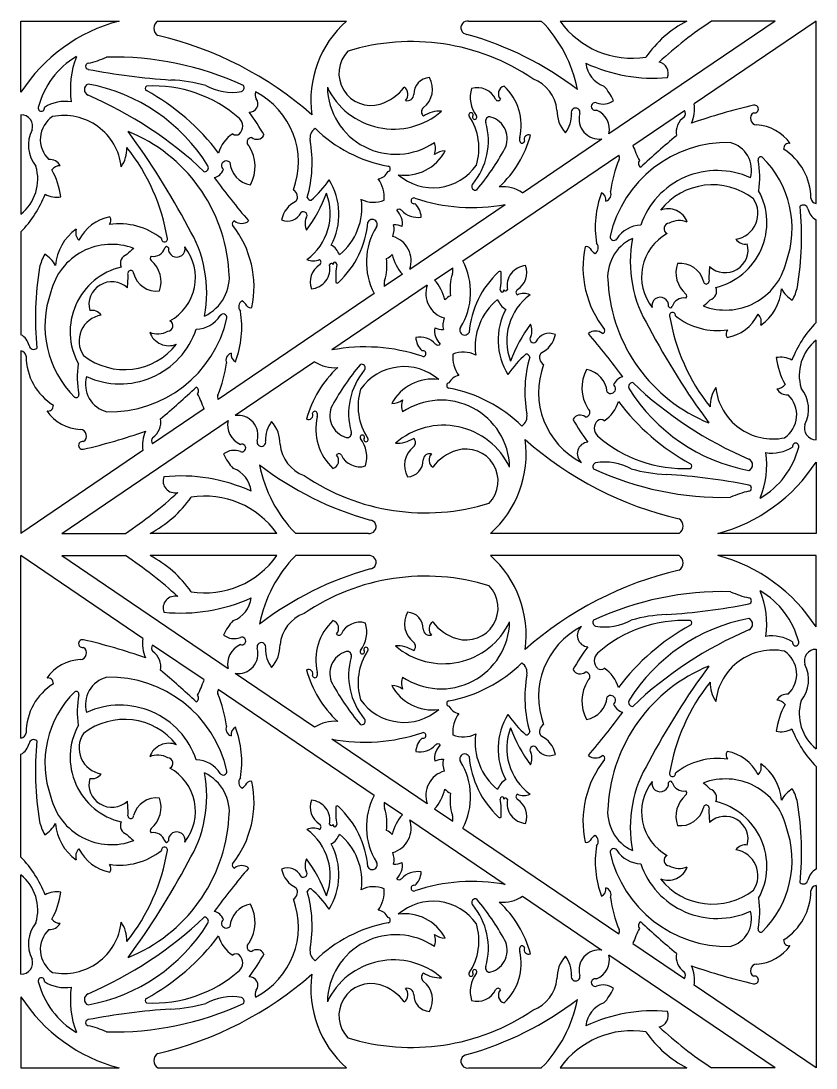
# Model space of a CAD drawing. Header units: millimetres. Extents: x 35 to 760, y 35 to 506.
# Drawn here: x 35 to 392.5, y 35 to 505.9 of the extents above; entities that cross this region are included whole.
import ezdxf

# ---------------------------------------------------------------- set-up
doc = ezdxf.new("R2010")
doc.units = ezdxf.units.MM
doc.layers.get('0').update_dxf_attribs({"linetype": 'CONTINUOUS'})

msp = doc.modelspace()

# ---------------------------------------------------------------- linework, layer by layer
for p, q in [((35, 473.84), (35, 505.91)), ((35, 505.91), (79.14, 505.91)), ((96.55, 505.91), (181.41, 505.9)), ((236.3, 505.9), (268.98, 505.9)), ((277.43, 505.9), (334.38, 505.9)), ((374.16, 505.9), (299.39, 455.1)), ((392.5, 505.9), (337.7, 468.67)), ((374.16, 505.9), (345.53, 505.9)), ((392.5, 423.84), (392.5, 505.9)), ((35, 463.75), (35, 419.03)), ((310.17, 449.96), (333.28, 465.66)), ((260.53, 428.69), (296.16, 452.9)), ((233.65, 397.97), (303.78, 445.62)), ((209.82, 394.24), (252.75, 423.41)), ((392.5, 370.3), (392.5, 416.52)), ((35, 411.05), (35, 364.83)), ((206.57, 392.03), (198.32, 386.43)), ((220.93, 389.32), (229.18, 394.93)), ((217.68, 387.11), (174.75, 357.94)), ((193.85, 383.39), (123.72, 335.73)), ((392.5, 317.6), (392.5, 362.33)), ((35, 357.51), (35, 275.45)), ((166.97, 352.66), (131.34, 328.45)), ((117.33, 331.4), (94.22, 315.69)), ((53.34, 275.45), (128.11, 326.26)), ((89.8, 312.69), (35, 275.45)), ((392.5, 307.51), (392.5, 275.45)), ((53.34, 275.45), (81.97, 275.45)), ((150.07, 275.45), (93.12, 275.45)), ((191.2, 275.45), (158.52, 275.45)), ((330.95, 275.45), (246.09, 275.45)), ((392.5, 275.45), (348.36, 275.45)), ((89.8, 228.22), (35, 265.45)), ((35, 183.39), (35, 265.45)), ((53.34, 265.45), (128.11, 214.65)), ((53.34, 265.45), (81.97, 265.45)), ((150.07, 265.46), (93.12, 265.46)), ((191.2, 265.46), (158.52, 265.46)), ((330.95, 265.46), (246.09, 265.46)), ((392.5, 265.46), (348.36, 265.46)), ((392.5, 233.39), (392.5, 265.46)), ((117.33, 209.51), (94.22, 225.22)), ((392.5, 223.31), (392.5, 178.58)), ((166.97, 188.25), (131.34, 212.46)), ((193.85, 157.52), (123.72, 205.17)), ((217.68, 153.8), (174.75, 182.96)), ((35, 129.86), (35, 176.08)), ((392.5, 170.61), (392.5, 124.38)), ((206.57, 148.88), (198.32, 154.48)), ((220.93, 151.58), (229.18, 145.98)), ((209.82, 146.67), (252.75, 117.5)), ((233.65, 142.94), (303.78, 95.29)), ((35, 77.16), (35, 121.88)), ((392.5, 117.07), (392.5, 35.01)), ((260.53, 112.21), (296.16, 88)), ((310.17, 90.95), (333.28, 75.25)), ((374.16, 35.01), (299.39, 85.81)), ((392.5, 35.01), (337.7, 72.24)), ((35, 67.07), (35, 35)), ((35, 35), (79.14, 35)), ((96.55, 35), (181.41, 35)), ((236.3, 35), (268.98, 35)), ((277.43, 35), (334.38, 35.01)), ((374.16, 35.01), (345.53, 35.01))]:
    msp.add_line(p, q)
for centre, radius, start, end in [((98.35, 433.04), 75.35, 104.772, 147.2212), ((98.72, 502.64), 3.92, 123.5977, 236.4023), ((213.11, 470.12), 47.8, 131.534, 187.6867), ((235.84, 502.91), 3.02, 81.2664, 262.9575), ((226.38, 463.82), 59.88, 10.8315, 44.6535), ((309.72, 528.66), 39.51, 215.166, 279.1491), ((358.63, 459.96), 51.94, 117.8242, 145.1408), ((453.45, 343.57), 194.93, 123.6154, 132.4223), ((60.76, 344.92), 158.54, 48.5374, 76.9537), ((196.01, 358.72), 146.6, 52.5281, 74.3856), ((210.65, 399.5), 97.16, 55.8473, 107.1799), ((78.48, 458.11), 36.79, 120.299, 165.9086), ((97.38, 475.38), 40.16, 158.8519, 188.3142), ((192.4, 482.38), 14.42, 136.399, 286.7194), ((65.48, 485.54), 1.4, 102.6965, 257.3035), ((55.63, 529.28), 43.44, 282.6965, 294.1406), ((76.83, 351.12), 138.57, 65.1659, 91.421), ((319.65, 553.38), 73.19, 245.2298, 274.773), ((301.19, 488.24), 12.28, 186.1333, 250.5003), ((320.84, 482.33), 5.25, 338.8979, 77.7494), ((121.61, 775.75), 297, 259.0446, 266.2868), ((218.98, 473.15), 7.3, 92.0964, 182.0912), ((209.49, 475.27), 10.57, 308.0458, 29.3133), ((66.25, 475.05), 2.73, 113.2785, 246.7215), ((50.51, 398.16), 80.74, 31.9107, 79.5364), ((91.98, 475.62), 1.17, 118.6033, 241.3967), ((94.51, 418.4), 58.33, 48.4484, 93.0335), ((99.8, 412.45), 66.97, 74.1122, 87.789), ((130.12, 498.83), 25.01, 241.3737, 279.1894), ((133.45, 475.87), 1.86, 290.7218, 32.3753), ((202.55, 490.24), 32.96, 205.3656, 310.8791), ((203.57, 476.78), 30.81, 181.2158, 304.1641), ((190.49, 488.74), 21.07, 286.7194, 323.2132), ((205.09, 472.92), 3.93, 315.7601, 54.6386), ((240.16, 466.76), 9.18, 25.5792, 106.0062), ((253.29, 473.18), 3.64, 106.99, 222.4719), ((235.56, 458.95), 24.33, 346.9245, 46.7487), ((259.23, 464.13), 16.86, 5.8993, 69.2908), ((278.6, 459.65), 25.13, 24.7973, 42.6334), ((-5.38, 308.54), 178.53, 46.528, 66.7215), ((43.48, 386.44), 100.34, 36.7947, 61.4614), ((143.5, 472.87), 3.28, 159.6792, 215.5244), ((124.27, 442.41), 35.49, 339.3598, 62.9285), ((208.74, 473.01), 2.94, 253.3982, 357.6253), ((251.02, 471.52), 13.99, 163.1032, 216.6469), ((44.17, 466.72), 1.41, 165.9086, 14.0914), ((54.96, 452.07), 17.71, 81.2933, 122.1352), ((137.7, 468.73), 3.85, 268.2852, 35.5244), ((217.49, 465.05), 2.4, 128.0458, 231.9542), ((249.52, 471.24), 1.2, 205.5792, 334.4208), ((284.38, 464.79), 1.97, 344.0361, 195.9639), ((293.19, 467.48), 1.75, 68.131, 291.869), ((296.69, 476.2), 7.65, 248.131, 308.1139), ((321.12, 466.52), 16.72, 336.7441, 7.3846), ((425.81, 205.39), 269.75, 103.1584, 109.3392), ((364.78, 466.31), 1.78, 257.7889, 102.2111), ((35.02, 458.51), 5.24, 342.2641, 90.1866), ((56.18, 452.59), 12.47, 124.2462, 226.1051), ((54.33, 437.49), 25.93, 6.3216, 101.5106), ((130.17, 458.63), 4.57, 311.5516, 48.4484), ((77.49, 418.61), 75.84, 28.2679, 37.5926), ((223.31, 452.07), 13.28, 86.4993, 123.3363), ((237.36, 463.7), 0.972, 326.4989, 213.5011), ((214.61, 448.64), 26.31, 343.1659, 33.5011), ((238.98, 462.63), 0.972, 146.4989, 33.5011), ((245.79, 460.93), 1.88, 73.4567, 201.9414), ((243.42, 452.95), 10.2, 332.6529, 73.4567), ((290.92, 465.54), 14.92, 178.7409, 221.7443), ((268.91, 463.75), 13.59, 323.1752, 2.0856), ((294.93, 461.81), 8.99, 164.3104, 277.834), ((289.96, 457.05), 9.63, 348.2831, 66.188), ((337.83, 455.88), 8.24, 123.9651, 190.7649), ((331.37, 464.22), 2.4, 320.8802, 37.0214), ((365.89, 462.1), 2.88, 120.9181, 268.3445), ((53.11, 450.05), 14.79, 152.3765, 219.5656), ((170.51, 453.15), 5.56, 126.2227, 190.1367), ((211.95, 503.6), 64.13, 225.7757, 259.3202), ((214.98, 451.97), 30.21, 319.9619, 15.8584), ((364.37, 438.79), 20.48, 36.0792, 85.9975), ((55.88, 388.74), 72.79, 3.709, 68.0068), ((-185.93, 257.41), 334.56, 27.7553, 36.4607), ((138.65, 442.3), 15.41, 123.1366, 164.0424), ((131.71, 456.88), 2.24, 228.4484, 311.5516), ((138.78, 451.41), 2.11, 89.3841, 235.5333), ((141.11, 456.34), 3.65, 230.684, 330.2794), ((109.28, 442.21), 56.64, 343.9863, 10.1367), ((216.77, 467.32), 49.05, 312.7536, 344.8793), ((262.74, 452.63), 3.58, 166.9245, 193.0755), ((263.3, 452.63), 2.06, 66.7929, 203.1523), ((553.03, 185.39), 349.56, 129.7014, 133.2134), ((67.77, 448.7), 14.9, 325.9024, 0.9602), ((13.16, 393.64), 88.84, 9.3238, 38.5119), ((123.06, 440.42), 17.22, 331.5258, 32.4738), ((207.52, 457.09), 20.59, 262.0114, 332.2435), ((214.67, 448.58), 6.77, 336.4796, 23.5204), ((226.28, 437.77), 9.75, 93.1748, 123.6622), ((145.36, 507.95), 122.62, 320.5483, 330.8715), ((260.33, 452.08), 1.11, 193.0755, 346.9245), ((352.62, 397.2), 54.03, 88.6372, 167.2423), ((356.98, 465.9), 49.45, 198.8093, 207.4476), ((350.76, 438.9), 12.71, 344.0256, 75.6823), ((380.39, 448.42), 2.49, 77.4729, 182.9578), ((364.07, 426.19), 26.08, 0.0324, 57.9551), ((47.86, 438.12), 5.5, 29.3717, 93.4432), ((127.34, 440.81), 2.16, 45.6797, 231.8942), ((364.72, 419.68), 65.36, 158.453, 171.5564), ((301.88, 444.5), 2.21, 338.453, 30.4085), ((314.54, 441.86), 1.91, 139.1004, 243.3388), ((367.74, 443.56), 1.29, 62.913, 190.7859), ((326.93, 435.78), 40.25, 351.1576, 10.7859), ((336.49, 412.6), 45.22, 340.1901, 45.2424), ((22.24, 434.84), 20.32, 308.9064, 16.5748), ((52.53, 436.39), 4.42, 88.4876, 144.6085), ((17.3, 421.91), 35.93, 7.9189, 28.3138), ((117.52, 439.89), 1.79, 267.5288, 31.9107), ((120.71, 440.92), 5.59, 282.7339, 341.1861), ((140.3, 443.53), 11.51, 185.8227, 259.46), ((194.5, 441.04), 6.26, 280.9271, 332.7601), ((199.85, 439.38), 1.22, 280.4427, 79.5573), ((220.27, 454.78), 23.88, 229.1893, 324.8304), ((347.99, 402.4), 36.25, 65.5743, 161.3127), ((397.09, 637.64), 341.44, 216.3083, 220.4799), ((131.86, 463.07), 50.59, 311.6406, 325.5481), ((148.71, 419.04), 29.26, 331.6323, 31.7906), ((183.95, 426.52), 14.42, 355.0345, 35.5035), ((155.82, 426.81), 3.51, 325.479, 61.5373), ((239.29, 431.44), 1.61, 137.0552, 298.3864), ((251.59, 415.17), 16.21, 56.5562, 95.4227), ((338.99, 412.98), 45.76, 159.9396, 188.8262), ((294.24, 425.28), 3.83, 353.0682, 62.4941), ((296.9, 428.03), 3.41, 289.5108, 21.56), ((346.02, 402.33), 29.89, 52.0657, 141.8606), ((340.48, 415.21), 29.9, 283.3492, 28.7511), ((-2.61, 447.19), 52.16, 316.139, 338.4403), ((50.9, 436.53), 9.86, 239.5213, 281.5678), ((163.84, 414.12), 11.88, 115.6104, 168.3933), ((116.71, 447.63), 58.81, 322.52, 340.9997), ((148.57, 419.24), 25.48, 306.1019, 21.2584), ((165.46, 427.07), 1.81, 195.8662, 270.4465), ((161.07, 421.94), 27.22, 308.9295, 7.9512), ((193.65, 436.76), 12.41, 243.038, 292.0934), ((211.69, 425.03), 1.29, 70.4754, 289.5246), ((237.84, 502.2), 80.19, 251.2942, 280.7179), ((354.58, 419.39), 11.78, 279.3027, 33.5616), ((392.96, 426.65), 2.85, 189.122, 260.7006), ((154.95, 422.5), 6.59, 245.4194, 335.3646), ((162.01, 418.49), 1.65, 314.958, 130.1175), ((205.01, 419.83), 1.38, 42.8102, 137.1898), ((197.96, 414.7), 8.56, 351.7287, 45.1741), ((213.32, 427.52), 9.93, 222.8102, 279.5738), ((206, 417.24), 8.98, 3.0656, 47.0101), ((326, 412.32), 9.16, 19.9038, 112.4073), ((249.83, 408.79), 136.19, 350.5147, 5.8056), ((386.77, 421.08), 2.07, 8.9734, 134.1823), ((396.41, 423.31), 7.83, 194.1292, 240.0681), ((78.34, 398.78), 19.31, 99.9863, 153.7127), ((72.55, 416.21), 2.91, 319.2876, 33.0786), ((79.41, 384.6), 30.07, 51.188, 98.8998), ((131.21, 414.71), 1.27, 95.603, 206.2413), ((134.23, 419.94), 5.06, 231.5533, 308.4467), ((170.49, 414.85), 7.72, 161.3315, 202.9148), ((148.58, 419.29), 42.59, 313.3155, 354.8878), ((192.97, 414.45), 2.23, 327.8743, 152.0361), ((326.55, 412.54), 2.44, 91.965, 245.3987), ((331.02, 406.68), 9.47, 67.7542, 118.7819), ((72.02, 394.46), 21.52, 124.4077, 176.0658), ((64.35, 410.7), 4.73, 161.3776, 225.4266), ((62.44, 383.64), 56.11, 349.2942, 31.7995), ((95.18, 386.35), 44.61, 347.9221, 38.5484), ((220.03, 397.46), 29.72, 147.8743, 208.2545), ((193.68, 412.31), 9.11, 338.723, 12.4712), ((202.28, 403.3), 10.97, 67.7724, 88.4723), ((313.87, 401.12), 12.9, 91.0055, 147.9098), ((336.39, 390.81), 22.33, 119.0937, 217.9618), ((75.7, 377.42), 28.04, 69.1117, 166.2522), ((99.54, 407.82), 1.3, 170.6762, 9.3238), ((170.47, 397.98), 8.19, 19.872, 60.9111), ((199.01, 398), 11.44, 340.8308, 73.991), ((291.6, 403.87), 3.02, 301.3036, 43.8195), ((318.18, 390.6), 19.38, 115.2171, 187.9888), ((301.55, 408.86), 1.65, 170.4592, 327.4943), ((365.06, 397.71), 56.11, 169.2942, 211.7995), ((351.61, 403.04), 10.33, 227.3335, 14.7869), ((360.6, 410.53), 4.96, 213.887, 281.6448), ((66.93, 389.4), 24.25, 151.2716, 166.6249), ((37.16, 388.03), 15.56, 30.5467, 56.8314), ((83.6, 397.02), 3.91, 103.7013, 207.0193), ((99.53, 385.58), 22.73, 127.4941, 137.8822), ((94.54, 405.34), 5.33, 259.7896, 343.3874), ((100.46, 403.57), 0.85, 16.6126, 163.3874), ((105.03, 403.48), 3.77, 174.9233, 12.2241), ((91.11, 390.54), 22.33, 299.0937, 37.9618), ((195.5, 407.41), 9.19, 294.6122, 314.7269), ((219.49, 404.37), 17.87, 191.2457, 223.6747), ((332.32, 395), 44.61, 167.9221, 218.5484), ((289.31, 402.53), 1.9, 31.4014, 108.6675), ((296.65, 407.01), 6.7, 211.4014, 238.6533), ((94.4, 399.16), 1.23, 131.1066, 228.8934), ((85.17, 388.58), 12.81, 341.4739, 48.8934), ((166.42, 404.68), 6.67, 244.7602, 295.2398), ((174.16, 388.55), 9.09, 122.5704, 199.8789), ((164.91, 394.44), 9.01, 274.4835, 11.3789), ((168.49, 397.43), 1.44, 302.5704, 57.4296), ((174.59, 395.97), 0.891, 30.3631, 163.8734), ((176.17, 396.55), 0.822, 351.1202, 188.8798), ((215.3, 390.43), 38.78, 171.1202, 183.1496), ((178.54, 395.75), 21.05, 341.62, 9.0374), ((207.47, 383.9), 29.72, 327.8743, 28.2545), ((262.59, 386.91), 9.01, 94.4835, 191.3789), ((253.34, 392.8), 9.09, 302.5704, 19.8789), ((342.33, 392.77), 12.81, 161.4739, 228.8934), ((331.5, 386.25), 10.67, 14.5454, 97.0628), ((351.8, 403.94), 28.04, 249.1117, 346.2522), ((177.67, 372.56), 136.19, 170.5147, 185.8056), ((87.02, 366.14), 29.9, 103.3492, 208.7511), ((37.46, 390.79), 45.69, 353.8645, 2.0417), ((84.4, 392.47), 1.28, 357.9583, 182.0417), ((96, 395.1), 10.67, 194.5454, 277.0628), ((109.32, 390.75), 19.38, 295.2171, 7.9888), ((248.96, 385.6), 21.05, 161.62, 189.0374), ((223.79, 393.96), 5.47, 341.62, 10.1426), ((278.92, 362.07), 42.59, 133.3155, 174.8878), ((250.31, 392.4), 0.888, 46.6845, 133.3155), ((212.2, 390.92), 38.78, 351.1202, 3.1496), ((390.04, 390.56), 45.69, 173.8645, 182.0417), ((75.89, 378.31), 10.33, 47.3335, 194.7869), ((177.19, 388.95), 0.888, 226.6845, 313.3155), ((203.71, 387.39), 5.47, 161.62, 190.1426), ((228.49, 383.35), 11.44, 160.8308, 253.991), ((208.01, 376.99), 17.87, 11.2457, 43.6747), ((371.62, 392.61), 72.79, 183.709, 248.0068), ((343.1, 388.89), 1.28, 177.9583, 2.0417), ((360.57, 391.95), 24.25, 331.2716, 346.6249), ((91.01, 368.75), 45.22, 160.1901, 225.2424), ((232, 373.94), 9.19, 114.6122, 134.7269), ((251.33, 384.81), 0.822, 171.1202, 8.8798), ((252.91, 385.38), 0.891, 210.3631, 343.8734), ((278.93, 362.11), 25.48, 126.1019, 201.2584), ((259.01, 383.92), 1.44, 122.5704, 237.4296), ((261.08, 376.67), 6.67, 64.7602, 115.2398), ((322.47, 377.87), 3.77, 354.9233, 192.2241), ((333.1, 382.19), 1.23, 311.1066, 48.8934), ((343.9, 384.34), 3.91, 283.7013, 27.0193), ((355.48, 386.89), 21.52, 304.4077, 356.0658), ((390.34, 393.32), 15.56, 210.5467, 236.8314), ((135.9, 377.49), 3.02, 121.3036, 223.8195), ((130.85, 374.34), 6.7, 31.4014, 58.6533), ((138.19, 378.82), 1.9, 211.4014, 288.6675), ((266.43, 359.41), 27.22, 128.9295, 187.9512), ((257.03, 383.37), 8.19, 199.872, 240.9111), ((327.04, 377.78), 0.85, 196.6126, 343.3874), ((332.96, 376.02), 5.33, 79.7896, 163.3874), ((327.97, 395.78), 22.73, 307.4941, 317.8822), ((72.92, 361.96), 11.78, 99.3027, 213.5616), ((66.9, 370.82), 4.96, 33.887, 101.6448), ((74.88, 384.15), 54.03, 268.6372, 347.2423), ((113.63, 380.24), 12.9, 271.0055, 327.9098), ((125.95, 372.49), 1.65, 350.4592, 147.4943), ((88.51, 368.38), 45.76, 339.9396, 8.8262), ((233.82, 369.05), 9.11, 158.723, 192.4712), ((278.79, 362.31), 29.26, 151.6323, 211.7906), ((327.96, 373.53), 1.3, 350.6762, 189.3238), ((414.34, 387.72), 88.84, 189.3238, 218.5119), ((348.09, 396.76), 30.07, 231.188, 278.8998), ((349.16, 382.57), 19.31, 279.9863, 333.7127), ((363.15, 370.65), 4.73, 341.3776, 45.4266), ((100.95, 368.81), 2.44, 271.965, 65.3987), ((229.54, 366.66), 8.56, 171.7287, 225.1741), ((225.22, 378.05), 10.97, 247.7724, 268.4723), ((234.53, 366.91), 2.23, 147.8743, 332.0361), ((310.79, 333.73), 58.81, 142.52, 160.9997), ((257.01, 366.51), 7.72, 341.3315, 22.9148), ((613.43, 523.94), 334.56, 207.7553, 216.4607), ((430.11, 334.16), 52.16, 136.139, 158.4403), ((31.09, 358.04), 7.83, 14.1292, 60.0681), ((79.51, 378.95), 36.25, 245.5743, 341.3127), ((96.48, 374.68), 9.47, 247.7542, 298.7819), ((101.5, 369.03), 9.16, 199.9038, 292.4073), ((214.18, 353.84), 9.93, 42.8102, 99.5738), ((221.5, 364.11), 8.98, 183.0656, 227.0101), ((265.49, 362.86), 1.65, 134.958, 310.1175), ((272.55, 358.85), 6.59, 65.4194, 155.3646), ((263.66, 367.24), 11.88, 295.6104, 348.3933), ((293.27, 361.41), 5.06, 51.5533, 128.4467), ((30.41, 143.72), 341.44, 36.3083, 40.4799), ((296.29, 366.64), 1.27, 275.603, 26.2413), ((354.95, 365.15), 2.91, 139.2876, 213.0786), ((40.73, 360.27), 2.07, 188.9734, 314.1823), ((81.48, 379.02), 29.89, 232.0657, 321.8606), ((189.66, 279.15), 80.19, 71.2942, 100.7179), ((222.49, 361.53), 1.38, 222.8102, 317.1898), ((405.26, 346.51), 20.32, 128.9064, 196.5748), ((34.54, 354.7), 2.85, 9.122, 80.7006), ((63.43, 355.17), 26.08, 180.0324, 237.9551), ((130.6, 353.32), 3.41, 109.5108, 201.56), ((133.26, 356.07), 3.83, 173.0682, 242.4941), ((215.81, 356.32), 1.29, 250.4754, 109.5246), ((243.55, 354.84), 14.42, 175.0345, 215.5035), ((233.85, 344.59), 12.41, 63.038, 112.0934), ((295.64, 318.28), 50.59, 131.6406, 145.5481), ((318.22, 339.15), 56.64, 163.9863, 190.1367), ((262.04, 354.28), 1.81, 15.8662, 90.4465), ((271.68, 354.54), 3.51, 145.479, 241.5373), ((376.6, 344.83), 9.86, 59.5213, 101.5678), ((410.2, 359.44), 35.93, 187.9189, 208.3138), ((100.57, 345.57), 40.25, 171.1576, 190.7859), ((62.78, 361.67), 65.36, 338.453, 351.5564), ((210.73, 314.03), 49.05, 132.7536, 164.8793), ((175.91, 366.19), 16.21, 236.5562, 275.4227), ((282.14, 273.4), 122.62, 140.5483, 150.8715), ((212.52, 329.38), 30.21, 139.9619, 195.8584), ((188.21, 349.91), 1.61, 317.0552, 118.3864), ((207.23, 326.57), 23.88, 49.1893, 144.8304), ((303.23, 338.94), 35.49, 159.3598, 242.9285), ((304.44, 340.93), 17.22, 151.5258, 212.4738), ((287.2, 337.83), 11.51, 5.8227, 79.46), ((76.74, 342.45), 12.71, 164.0256, 255.6823), ((219.98, 324.26), 20.59, 82.0114, 152.2435), ((233, 340.31), 6.26, 100.9271, 152.7601), ((306.79, 340.44), 5.59, 102.7339, 161.1861), ((-125.53, 595.96), 349.56, 309.7014, 313.2134), ((112.96, 339.49), 1.91, 319.1004, 63.3388), ((212.89, 332.71), 26.31, 163.1659, 213.5011), ((227.65, 341.98), 1.22, 100.4427, 259.5573), ((215.55, 277.75), 64.13, 45.7757, 79.3202), ((300.16, 340.54), 2.16, 225.6797, 51.8942), ((309.98, 341.46), 1.79, 87.5288, 211.9107), ((376.99, 383.19), 80.74, 211.9107, 259.5364), ((432.88, 472.81), 178.53, 226.528, 246.7215), ((359.73, 332.65), 14.9, 145.9024, 180.9602), ((373.17, 343.86), 25.93, 186.3216, 281.5106), ((374.97, 344.96), 4.42, 268.4876, 324.6085), ((379.64, 343.23), 5.5, 209.3717, 273.4432), ((374.39, 331.3), 14.79, 332.3765, 39.5656), ((59.76, 337.8), 1.29, 242.913, 10.7859), ((70.52, 315.45), 49.45, 18.8093, 27.4476), ((125.62, 336.85), 2.21, 158.453, 210.4085), ((201.22, 343.58), 9.75, 273.1748, 303.6622), ((212.83, 332.77), 6.77, 156.4796, 203.5204), ((223.93, 304.57), 30.81, 1.2158, 124.1641), ((288.85, 339.05), 15.41, 303.1366, 344.0424), ((384.02, 394.91), 100.34, 216.7947, 241.4614), ((371.32, 328.76), 12.47, 304.2462, 46.1051), ((47.11, 332.93), 2.49, 257.4729, 2.9578), ((63.13, 342.57), 20.48, 216.0792, 265.9975), ((167.17, 329.28), 1.11, 13.0755, 166.9245), ((184.08, 328.41), 10.2, 152.6529, 253.4567), ((288.72, 329.95), 2.11, 269.3841, 55.5333), ((89.67, 325.48), 8.24, 303.9651, 10.7649), ((137.54, 324.3), 9.63, 168.2831, 246.188), ((132.57, 319.54), 8.99, 344.3104, 97.834), ((158.59, 317.6), 13.59, 143.1752, 182.0856), ((136.58, 315.82), 14.92, 358.7409, 41.7443), ((164.2, 328.72), 2.06, 246.7929, 23.1523), ((191.94, 322.41), 24.33, 166.9245, 226.7487), ((164.76, 328.72), 3.58, 346.9245, 13.0755), ((256.99, 328.2), 5.56, 306.2227, 10.1367), ((286.39, 325.01), 3.65, 50.684, 150.2794), ((350.01, 362.74), 75.84, 208.2679, 217.5926), ((297.33, 322.73), 4.57, 131.5516, 228.4484), ((295.79, 324.47), 2.24, 48.4484, 131.5516), ((61.61, 319.26), 2.88, 300.9181, 88.3445), ((1.69, 575.96), 269.75, 283.1584, 289.3392), ((106.38, 314.83), 16.72, 156.7441, 187.3846), ((181.71, 320.43), 1.88, 253.4567, 21.9414), ((224.95, 291.11), 32.96, 25.3656, 130.8791), ((392.48, 322.84), 5.24, 162.2641, 270.1866), ((62.72, 315.04), 1.78, 77.7889, 282.2111), ((96.13, 317.13), 2.4, 140.8802, 217.0214), ((134.31, 313.87), 1.75, 248.131, 111.869), ((143.12, 316.57), 1.97, 164.0361, 15.9639), ((188.52, 318.73), 0.972, 326.4989, 213.5011), ((176.48, 309.84), 13.99, 343.1032, 36.6469), ((190.14, 317.65), 0.972, 146.4989, 33.5011), ((204.19, 329.28), 13.28, 266.4993, 303.3363), ((210.01, 316.3), 2.4, 308.0458, 51.9542), ((214.39, 311.23), 47.8, 311.534, 7.6867), ((366.74, 436.43), 158.54, 228.5374, 256.9537), ((290.29, 311.35), 5.14, 94.1486, 231.2574), ((332.99, 362.95), 58.33, 228.4484, 273.0335), ((383.33, 314.63), 1.41, 345.9086, 194.0914), ((130.81, 305.15), 7.65, 68.131, 128.1139), ((148.9, 321.71), 25.13, 204.7973, 222.6334), ((168.27, 317.22), 16.86, 185.8993, 249.2908), ((177.98, 310.11), 1.2, 25.5792, 154.4208), ((218.01, 306.08), 10.57, 128.0458, 209.3133), ((218.76, 308.35), 2.94, 73.3982, 177.6253), ((222.41, 308.43), 3.93, 135.7601, 234.6386), ((237.01, 292.61), 21.07, 106.7194, 143.2132), ((235.1, 298.97), 14.42, 316.399, 106.7194), ((349.02, 323.24), 36.79, 299.8881, 345.9086), ((332.42, 306.01), 37.88, 337.229, 8.7565), ((372.54, 329.28), 17.71, 261.2933, 302.1352), ((201.12, 317.53), 59.88, 190.8315, 224.6535), ((231.49, 422.63), 146.6, 232.5281, 254.3856), ((174.21, 308.17), 3.64, 286.99, 42.4719), ((187.34, 314.59), 9.18, 205.5792, 286.0062), ((208.52, 308.2), 7.3, 272.0964, 2.0912), ((294.05, 305.48), 1.86, 110.7218, 212.3753), ((297.38, 282.53), 25.01, 61.3737, 99.1894), ((335.52, 305.74), 1.17, 298.6033, 61.3967), ((329.15, 348.31), 75.35, 284.772, 327.2212), ((361.25, 306.31), 2.73, 293.2785, 66.7215), ((126.31, 293.12), 12.28, 6.1333, 70.5003), ((216.85, 381.85), 97.16, 235.8473, 287.1799), ((350.67, 430.23), 138.57, 245.1659, 271.421), ((327.7, 368.9), 66.97, 254.1122, 267.789), ((305.89, 5.6), 297, 79.0446, 86.2868), ((104.22, 299.02), 5.3, 159.1615, 284.5016), ((106.87, 224.81), 76.47, 65.5485, 95.7044), ((362.02, 295.82), 1.4, 282.6965, 77.3035), ((-25.95, 437.78), 194.93, 303.6154, 312.4223), ((117.78, 252.7), 39.51, 35.166, 99.1491), ((371.87, 252.07), 43.44, 102.6965, 114.1406), ((68.87, 321.39), 51.94, 297.8242, 325.1408), ((191.66, 278.44), 3.02, 261.2664, 82.9575), ((328.78, 278.71), 3.92, 303.5977, 56.4023), ((-25.95, 103.12), 194.93, 47.5777, 56.3846), ((68.87, 219.52), 51.94, 34.8592, 62.1758), ((117.78, 288.21), 39.51, 260.8509, 324.834), ((201.12, 223.37), 59.88, 135.3465, 169.1685), ((191.66, 262.47), 3.02, 277.0425, 98.7336), ((214.39, 229.68), 47.8, 352.3133, 48.466), ((328.78, 262.19), 3.92, 303.5977, 56.4023), ((329.15, 192.6), 75.35, 32.7788, 75.228), ((231.49, 118.28), 146.6, 105.6144, 127.4719), ((216.85, 159.06), 97.16, 72.8201, 124.1527), ((366.74, 104.47), 158.54, 103.0463, 131.4626), ((235.1, 241.93), 14.42, 253.2806, 43.601), ((104.22, 241.88), 5.3, 75.4984, 200.8385), ((106.87, 316.09), 76.47, 264.2956, 294.4515), ((126.31, 247.79), 12.28, 289.4997, 353.8667), ((350.67, 110.67), 138.57, 88.579, 114.8341), ((371.87, 288.83), 43.44, 245.8594, 257.3035), ((362.02, 245.09), 1.4, 282.6965, 77.3035), ((332.42, 234.89), 37.88, 351.2435, 22.771), ((349.02, 217.66), 36.79, 14.0914, 60.1119), ((305.89, 535.31), 297, 273.7132, 280.9554), ((148.9, 219.2), 25.13, 137.3666, 155.2027), ((168.27, 223.68), 16.86, 110.7092, 174.1007), ((191.94, 218.5), 24.33, 133.2513, 193.0755), ((174.21, 232.74), 3.64, 317.5281, 73.01), ((187.34, 226.32), 9.18, 73.9938, 154.4208), ((224.95, 249.8), 32.96, 229.1209, 334.6344), ((223.93, 236.33), 30.81, 235.8359, 358.7842), ((218.01, 234.82), 10.57, 150.6867, 231.9542), ((208.52, 232.7), 7.3, 357.9088, 87.9036), ((222.41, 232.48), 3.93, 125.3614, 224.2399), ((237.01, 248.29), 21.07, 216.7868, 253.2806), ((294.05, 235.43), 1.86, 147.6247, 249.2782), ((297.38, 258.38), 25.01, 260.8106, 298.6263), ((332.99, 177.95), 58.33, 86.9665, 131.5516), ((376.99, 157.72), 80.74, 100.4636, 148.0893), ((327.7, 172.01), 66.97, 92.211, 105.8878), ((335.52, 235.17), 1.17, 298.6033, 61.3967), ((361.25, 234.6), 2.73, 293.2785, 66.7215), ((176.48, 231.07), 13.99, 323.3531, 16.8968), ((218.76, 232.56), 2.94, 182.3747, 286.6018), ((303.23, 201.96), 35.49, 117.0715, 200.6402), ((290.29, 229.56), 5.14, 128.7426, 265.8514), ((384.02, 145.99), 100.34, 118.5386, 143.2053), ((432.88, 68.09), 178.53, 113.2785, 133.472), ((62.72, 225.87), 1.78, 77.7889, 282.2111), ((1.69, -35.05), 269.75, 70.6608, 76.8416), ((106.38, 226.07), 16.72, 172.6154, 203.2559), ((130.81, 235.75), 7.65, 231.8861, 291.869), ((134.31, 227.04), 1.75, 248.131, 111.869), ((143.12, 224.34), 1.97, 344.0361, 195.9639), ((177.98, 230.8), 1.2, 205.5792, 334.4208), ((210.01, 224.61), 2.4, 308.0458, 51.9542), ((372.54, 211.63), 17.71, 57.8648, 98.7067), ((383.33, 226.27), 1.41, 165.9086, 14.0914), ((61.61, 221.65), 2.88, 271.6555, 59.0819), ((96.13, 223.77), 2.4, 142.9786, 219.1198), ((89.67, 215.43), 8.24, 349.2351, 56.0349), ((137.54, 216.61), 9.63, 113.812, 191.7169), ((132.57, 221.37), 8.99, 262.166, 15.6896), ((158.59, 223.3), 13.59, 177.9144, 216.8248), ((136.58, 225.09), 14.92, 318.2557, 1.2591), ((184.08, 212.5), 10.2, 106.5433, 207.3471), ((181.71, 220.48), 1.88, 338.0586, 106.5433), ((212.89, 208.2), 26.31, 146.4989, 196.8341), ((188.52, 222.18), 0.972, 146.4989, 33.5011), ((190.14, 223.25), 0.972, 326.4989, 213.5011), ((204.19, 211.62), 13.28, 56.6637, 93.5007), ((350.01, 178.17), 75.84, 142.4074, 151.7321), ((297.33, 218.18), 4.57, 131.5516, 228.4484), ((373.17, 197.05), 25.93, 78.4894, 173.6784), ((371.32, 212.15), 12.47, 313.8949, 55.7538), ((392.48, 218.06), 5.24, 89.8134, 197.7359), ((63.13, 198.34), 20.48, 94.0025, 143.9208), ((212.52, 211.52), 30.21, 164.1416, 220.0381), ((215.55, 263.15), 64.13, 280.6798, 314.2243), ((256.99, 212.71), 5.56, 349.8633, 53.7773), ((-125.53, -55.06), 349.56, 46.7866, 50.2986), ((164.2, 212.19), 2.06, 336.8477, 113.2071), ((210.73, 226.87), 49.05, 195.1207, 227.2464), ((164.76, 212.19), 3.58, 346.9245, 13.0755), ((286.39, 215.9), 3.65, 209.7206, 309.316), ((288.72, 210.96), 2.11, 304.4667, 90.6159), ((295.79, 216.43), 2.24, 228.4484, 311.5516), ((288.85, 201.86), 15.41, 15.9576, 56.8634), ((371.62, 148.29), 72.79, 111.9932, 176.291), ((613.43, 16.96), 334.56, 143.5393, 152.2447), ((374.39, 209.61), 14.79, 320.4344, 27.6235), ((63.43, 185.74), 26.08, 122.0449, 179.9676), ((47.11, 207.97), 2.49, 357.0422, 102.5271), ((76.74, 198.46), 12.71, 104.3177, 195.9744), ((74.88, 156.75), 54.03, 12.7577, 91.3628), ((70.52, 225.45), 49.45, 332.5524, 341.1907), ((167.17, 211.63), 1.11, 193.0755, 346.9245), ((282.14, 267.5), 122.62, 209.1285, 219.4517), ((212.83, 208.14), 6.77, 156.4796, 203.5204), ((318.22, 201.76), 56.64, 169.8633, 196.0137), ((304.44, 199.97), 17.22, 147.5262, 208.4742), ((414.34, 153.19), 88.84, 141.4881, 170.6762), ((359.73, 208.26), 14.9, 179.0398, 214.0976), ((91.01, 172.15), 45.22, 134.7576, 199.8099), ((59.76, 203.11), 1.29, 349.2141, 117.087), ((100.57, 195.33), 40.25, 169.2141, 188.8424), ((112.96, 201.41), 1.91, 296.6612, 40.8996), ((125.62, 204.05), 2.21, 149.5915, 201.547), ((62.78, 179.24), 65.36, 8.4436, 21.547), ((219.98, 216.65), 20.59, 207.7565, 277.9886), ((201.22, 197.32), 9.75, 56.3378, 86.8252), ((300.16, 200.37), 2.16, 308.1058, 134.3203), ((379.64, 197.67), 5.5, 86.5568, 150.6283), ((79.51, 161.95), 36.25, 18.6873, 114.4257), ((207.23, 214.34), 23.88, 215.1696, 310.8107), ((227.65, 198.93), 1.22, 100.4427, 259.5573), ((287.2, 203.08), 11.51, 280.54, 354.1773), ((306.79, 200.47), 5.59, 198.8139, 257.2661), ((309.98, 199.45), 1.79, 148.0893, 272.4712), ((410.2, 181.47), 35.93, 151.6862, 172.0811), ((374.97, 195.95), 4.42, 35.3915, 91.5124), ((405.26, 194.39), 20.32, 163.4252, 231.0936), ((233, 200.59), 6.26, 207.2399, 259.0729), ((243.55, 186.07), 14.42, 144.4965, 184.9655), ((278.79, 178.6), 29.26, 148.2094, 208.3677), ((295.64, 222.63), 50.59, 214.4519, 228.3594), ((30.41, 397.19), 341.44, 319.5201, 323.6917), ((87.02, 174.76), 29.9, 151.2489, 256.6508), ((81.48, 161.88), 29.89, 38.1394, 127.9343), ((130.6, 187.58), 3.41, 158.44, 250.4892), ((175.91, 174.72), 16.21, 84.5773, 123.4438), ((188.21, 191), 1.61, 241.6136, 42.9448), ((271.68, 186.37), 3.51, 118.4627, 214.521), ((34.54, 186.21), 2.85, 279.2994, 350.878), ((72.92, 178.95), 11.78, 146.4384, 260.6973), ((133.26, 184.83), 3.83, 117.5059, 186.9318), ((88.51, 172.53), 45.76, 351.1738, 20.0604), ((189.66, 261.75), 80.19, 259.2821, 288.7058), ((215.81, 184.58), 1.29, 250.4754, 109.5246), ((233.85, 196.32), 12.41, 247.9066, 296.962), ((266.43, 181.49), 27.22, 172.0488, 231.0705), ((278.93, 178.79), 25.48, 158.7416, 233.8981), ((310.79, 207.18), 58.81, 199.0003, 217.48), ((262.04, 186.63), 1.81, 269.5535, 344.1338), ((263.66, 173.67), 11.88, 11.6067, 64.3896), ((376.6, 196.08), 9.86, 258.4322, 300.4787), ((430.11, 206.75), 52.16, 201.5597, 223.861), ((31.09, 182.87), 7.83, 299.9319, 345.8708), ((40.73, 180.63), 2.07, 45.8177, 171.0266), ((177.67, 168.34), 136.19, 174.1944, 189.4853), ((101.5, 171.88), 9.16, 67.5927, 160.0962), ((221.5, 176.8), 8.98, 132.9899, 176.9344), ((214.18, 187.07), 9.93, 260.4262, 317.1898), ((229.54, 174.25), 8.56, 134.8259, 188.2713), ((222.49, 179.38), 1.38, 42.8102, 137.1898), ((265.49, 178.04), 1.65, 49.8825, 225.042), ((272.55, 182.06), 6.59, 204.6354, 294.5806), ((96.48, 166.23), 9.47, 61.2181, 112.2458), ((100.95, 172.09), 2.44, 294.6013, 88.035), ((234.53, 174), 2.23, 27.9639, 212.1257), ((278.92, 178.84), 42.59, 185.1122, 226.6845), ((257.01, 174.4), 7.72, 337.0852, 18.6685), ((293.27, 179.5), 5.06, 231.5533, 308.4467), ((296.29, 174.27), 1.27, 333.7587, 84.397), ((354.95, 175.76), 2.91, 146.9214, 220.7124), ((349.16, 158.34), 19.31, 26.2873, 80.0137), ((91.11, 150.37), 22.33, 322.0382, 60.9063), ((113.63, 160.67), 12.9, 32.0902, 88.9945), ((225.22, 162.86), 10.97, 91.5277, 112.2276), ((233.82, 171.86), 9.11, 167.5288, 201.277), ((207.47, 157.01), 29.72, 331.7455, 32.1257), ((332.32, 145.91), 44.61, 141.4516, 192.0779), ((365.06, 143.2), 56.11, 148.2005, 190.7058), ((348.09, 144.15), 30.07, 81.1002, 128.812), ((363.15, 170.26), 4.73, 314.5734, 18.6224), ((355.48, 154.02), 21.52, 3.9342, 55.5923), ((75.89, 162.59), 10.33, 165.2131, 312.6665), ((66.9, 170.09), 4.96, 258.3552, 326.113), ((62.44, 157.26), 56.11, 328.2005, 10.7058), ((109.32, 150.15), 19.38, 352.0112, 64.7829), ((125.95, 168.41), 1.65, 212.5057, 9.5408), ((135.9, 163.42), 3.02, 136.1805, 238.6964), ((228.49, 157.55), 11.44, 106.009, 199.1692), ((327.96, 167.37), 1.3, 170.6762, 9.3238), ((351.8, 136.97), 28.04, 13.7478, 110.8883), ((95.18, 154.55), 44.61, 321.4516, 12.0779), ((130.85, 166.57), 6.7, 301.3467, 328.5986), ((138.19, 162.08), 1.9, 71.3325, 148.5986), ((208.01, 163.92), 17.87, 316.3253, 348.7543), ((232, 166.97), 9.19, 225.2731, 245.3878), ((257.03, 157.54), 8.19, 119.0889, 160.128), ((336.39, 150.1), 22.33, 142.0382, 240.9063), ((322.47, 163.03), 3.77, 167.7759, 5.0767), ((327.04, 163.12), 0.85, 16.6126, 163.3874), ((332.96, 164.89), 5.33, 196.6126, 280.2104), ((327.97, 145.13), 22.73, 42.1178, 52.5059), ((343.9, 156.57), 3.91, 332.9807, 76.2987), ((390.34, 147.59), 15.56, 123.1686, 149.4533), ((360.57, 148.95), 24.25, 13.3751, 28.7284), ((75.7, 163.49), 28.04, 193.7478, 290.8883), ((96, 145.81), 10.67, 82.9372, 165.4546), ((85.17, 152.32), 12.81, 311.1066, 18.5261), ((174.16, 152.35), 9.09, 160.1211, 237.4296), ((164.91, 146.47), 9.01, 348.6211, 85.5165), ((220.03, 143.45), 29.72, 151.7455, 212.1257), ((248.96, 155.3), 21.05, 170.9626, 198.38), ((251.33, 156.1), 0.822, 351.1202, 188.8798), ((212.2, 149.99), 38.78, 356.8504, 8.8798), ((252.91, 155.52), 0.891, 16.1266, 149.6369), ((262.59, 153.99), 9.01, 168.6211, 265.5165), ((259.01, 156.99), 1.44, 122.5704, 237.4296), ((261.08, 164.24), 6.67, 244.7602, 295.2398), ((253.34, 148.11), 9.09, 340.1211, 57.4296), ((342.33, 148.14), 12.81, 131.1066, 198.5261), ((333.1, 158.72), 1.23, 311.1066, 48.8934), ((37.46, 150.11), 45.69, 357.9583, 6.1355), ((215.3, 150.47), 38.78, 176.8504, 188.8798), ((177.19, 151.96), 0.888, 46.6845, 133.3155), ((148.58, 121.62), 42.59, 5.1122, 46.6845), ((203.71, 153.52), 5.47, 169.8574, 198.38), ((178.54, 145.16), 21.05, 350.9626, 18.38), ((318.18, 150.31), 19.38, 172.0112, 244.7829), ((331.5, 154.65), 10.67, 262.9372, 345.4546), ((343.1, 152.02), 1.28, 357.9583, 182.0417), ((390.04, 150.35), 45.69, 177.9583, 186.1355), ((340.48, 125.7), 29.9, 331.2489, 76.6508), ((249.83, 132.12), 136.19, 354.1944, 9.4853), ((84.4, 148.44), 1.28, 177.9583, 2.0417), ((55.88, 152.17), 72.79, 291.9932, 356.291), ((219.49, 136.54), 17.87, 136.3253, 168.7543), ((199.01, 142.91), 11.44, 286.009, 19.1692), ((223.79, 146.94), 5.47, 349.8574, 18.38), ((250.31, 148.5), 0.888, 226.6845, 313.3155), ((351.61, 137.87), 10.33, 345.2131, 132.6665), ((66.93, 151.51), 24.25, 193.3751, 208.7284), ((37.16, 152.88), 15.56, 303.1686, 329.4533), ((72.02, 146.45), 21.52, 183.9342, 235.5923), ((83.6, 143.89), 3.91, 152.9807, 256.2987), ((94.4, 141.74), 1.23, 131.1066, 228.8934), ((166.42, 136.22), 6.67, 64.7602, 115.2398), ((148.57, 121.67), 25.48, 338.7416, 53.8981), ((168.49, 143.47), 1.44, 302.5704, 57.4296), ((174.59, 144.94), 0.891, 196.1266, 329.6369), ((176.17, 144.36), 0.822, 171.1202, 8.8798), ((195.5, 133.49), 9.19, 45.2731, 65.3878), ((336.49, 128.31), 45.22, 314.7576, 19.8099), ((99.53, 155.33), 22.73, 222.1178, 232.5059), ((94.54, 135.57), 5.33, 16.6126, 100.2104), ((100.46, 137.34), 0.85, 196.6126, 343.3874), ((105.03, 137.43), 3.77, 347.7759, 185.0767), ((170.47, 142.92), 8.19, 299.0889, 340.128), ((161.07, 118.97), 27.22, 352.0488, 51.0705), ((289.31, 138.38), 1.9, 251.3325, 328.5986), ((296.65, 133.89), 6.7, 121.3467, 148.5986), ((291.6, 137.04), 3.02, 316.1805, 58.6964), ((64.35, 130.2), 4.73, 134.5734, 198.6224), ((78.34, 142.13), 19.31, 206.2873, 260.0137), ((79.41, 156.31), 30.07, 261.1002, 308.812), ((13.16, 147.27), 88.84, 321.4881, 350.6762), ((99.54, 133.09), 1.3, 350.6762, 189.3238), ((148.71, 121.86), 29.26, 328.2094, 28.3677), ((193.68, 128.6), 9.11, 347.5288, 21.277), ((338.99, 127.93), 45.76, 171.1738, 200.0604), ((301.55, 132.05), 1.65, 32.5057, 189.5408), ((313.87, 139.79), 12.9, 212.0902, 268.9945), ((360.6, 130.37), 4.96, 78.3552, 146.113), ((354.58, 121.51), 11.78, 326.4384, 80.6973), ((-2.61, 93.71), 52.16, 21.5597, 43.861), ((-185.93, 283.5), 334.56, 323.5393, 332.2447), ((170.49, 126.06), 7.72, 157.0852, 198.6685), ((116.71, 93.28), 58.81, 19.0003, 37.48), ((192.97, 126.46), 2.23, 207.9639, 32.1257), ((202.28, 137.6), 10.97, 271.5277, 292.2276), ((197.96, 126.21), 8.56, 314.8259, 8.2713), ((352.62, 143.71), 54.03, 192.7577, 271.3628), ((326.55, 128.37), 2.44, 114.6013, 268.035), ((72.55, 124.7), 2.91, 326.9214, 40.7124), ((397.09, -96.73), 341.44, 139.5201, 143.6917), ((131.21, 126.19), 1.27, 153.7587, 264.397), ((134.23, 120.96), 5.06, 51.5533, 128.4467), ((154.95, 118.41), 6.59, 24.6354, 114.5806), ((163.84, 126.79), 11.88, 191.6067, 244.3896), ((162.01, 122.42), 1.65, 229.8825, 45.042), ((213.32, 113.39), 9.93, 80.4262, 137.1898), ((206, 123.66), 8.98, 312.9899, 356.9344), ((347.99, 138.51), 36.25, 198.6873, 294.4257), ((326, 128.58), 9.16, 247.5927, 340.0962), ((331.02, 134.23), 9.47, 241.2181, 292.2458), ((396.41, 117.59), 7.83, 119.9319, 165.8708), ((22.24, 106.07), 20.32, 343.4252, 51.0936), ((205.01, 121.08), 1.38, 222.8102, 317.1898), ((237.84, 38.71), 80.19, 79.2821, 108.7058), ((346.02, 138.58), 29.89, 218.1394, 307.9343), ((386.77, 119.83), 2.07, 225.8177, 351.0266), ((50.9, 104.38), 9.86, 78.4322, 120.4787), ((17.3, 118.99), 35.93, 331.6862, 352.0811), ((155.82, 114.09), 3.51, 298.4627, 34.521), ((165.46, 113.83), 1.81, 89.5535, 164.1338), ((109.28, 98.7), 56.64, 349.8633, 16.0137), ((131.86, 77.83), 50.59, 34.4519, 48.3594), ((193.65, 104.14), 12.41, 67.9066, 116.962), ((183.95, 114.39), 14.42, 324.4965, 4.9655), ((211.69, 115.88), 1.29, 70.4754, 289.5246), ((294.24, 115.63), 3.83, 297.5059, 6.9318), ((296.9, 112.88), 3.41, 338.44, 70.4892), ((364.07, 114.72), 26.08, 302.0449, 359.9676), ((392.96, 114.25), 2.85, 99.2994, 170.878), ((140.3, 97.38), 11.51, 100.54, 174.1773), ((123.06, 100.49), 17.22, 327.5262, 28.4742), ((124.27, 98.5), 35.49, 297.0715, 20.6402), ((220.27, 86.13), 23.88, 35.1696, 130.8107), ((239.29, 109.46), 1.61, 61.6136, 222.9448), ((214.98, 88.94), 30.21, 344.1416, 40.0381), ((145.36, 32.96), 122.62, 29.1285, 39.4517), ((251.59, 125.74), 16.21, 264.5773, 303.4438), ((216.77, 73.59), 49.05, 15.1207, 47.2464), ((364.72, 121.22), 65.36, 188.4436, 201.547), ((326.93, 105.13), 40.25, 349.2141, 8.8424), ((120.71, 99.99), 5.59, 18.8139, 77.2661), ((194.5, 99.87), 6.26, 27.2399, 79.0729), ((207.52, 83.81), 20.59, 27.7565, 97.9886), ((350.76, 102), 12.71, 284.3177, 15.9744), ((53.11, 90.85), 14.79, 140.4344, 207.6235), ((47.86, 102.79), 5.5, 266.5568, 330.6283), ((52.53, 104.51), 4.42, 215.3915, 271.5124), ((54.33, 103.41), 25.93, 258.4894, 353.6784), ((-5.38, 232.37), 178.53, 293.2785, 313.472), ((50.51, 142.75), 80.74, 280.4636, 328.0893), ((67.77, 92.2), 14.9, 359.0398, 34.0976), ((117.52, 101.02), 1.79, 328.0893, 92.4712), ((127.34, 100.09), 2.16, 128.1058, 314.3203), ((211.95, 37.31), 64.13, 100.6798, 134.2243), ((199.85, 101.53), 1.22, 280.4427, 79.5573), ((214.61, 92.26), 26.31, 326.4989, 16.8341), ((314.54, 99.05), 1.91, 116.6612, 220.8996), ((553.03, 355.52), 349.56, 226.7866, 230.2986), ((56.18, 88.31), 12.47, 133.8949, 235.7538), ((43.48, 154.47), 100.34, 298.5386, 323.2053), ((138.65, 98.6), 15.41, 195.9576, 236.8634), ((203.57, 64.13), 30.81, 55.8359, 178.7842), ((214.67, 92.32), 6.77, 336.4796, 23.5204), ((226.28, 103.14), 9.75, 236.3378, 266.8252), ((301.88, 96.41), 2.21, 329.5915, 21.547), ((356.98, 75.01), 49.45, 152.5524, 161.1907), ((367.74, 97.35), 1.29, 169.2141, 297.087), ((138.78, 89.5), 2.11, 124.4667, 270.6159), ((243.42, 87.96), 10.2, 286.5433, 27.3471), ((260.33, 88.83), 1.11, 13.0755, 166.9245), ((364.37, 102.12), 20.48, 274.0025, 323.9208), ((380.39, 92.49), 2.49, 177.0422, 282.5271), ((131.71, 84.03), 2.24, 48.4484, 131.5516), ((130.17, 82.28), 4.57, 311.5516, 48.4484), ((77.49, 122.29), 75.84, 322.4074, 331.7321), ((141.11, 84.56), 3.65, 29.7206, 129.316), ((170.51, 87.75), 5.56, 169.8633, 233.7773), ((235.56, 81.96), 24.33, 313.2513, 13.0755), ((262.74, 88.27), 3.58, 166.9245, 193.0755), ((263.3, 88.27), 2.06, 156.8477, 293.2071), ((290.92, 75.37), 14.92, 138.2557, 181.2591), ((268.91, 77.16), 13.59, 357.9144, 36.8248), ((294.93, 79.09), 8.99, 82.166, 195.6896), ((289.96, 83.85), 9.63, 293.812, 11.7169), ((337.83, 85.03), 8.24, 169.2351, 236.0349), ((35.02, 82.4), 5.24, 269.8134, 17.7359), ((202.55, 50.66), 32.96, 49.1209, 154.6344), ((245.79, 79.98), 1.88, 158.0586, 286.5433), ((321.12, 74.39), 16.72, 352.6154, 23.2559), ((425.81, 335.51), 269.75, 250.6608, 256.8416), ((365.89, 78.81), 2.88, 91.6555, 239.0819), ((44.17, 74.19), 1.41, 345.9086, 194.0914), ((94.51, 122.51), 58.33, 266.9665, 311.5516), ((60.76, 195.99), 158.54, 283.0463, 311.4626), ((137.7, 72.18), 3.85, 324.4756, 91.7148), ((213.11, 70.78), 47.8, 172.3133, 228.466), ((217.49, 75.85), 2.4, 128.0458, 231.9542), ((223.31, 88.84), 13.28, 236.6637, 273.5007), ((237.36, 77.21), 0.972, 146.4989, 33.5011), ((251.02, 69.39), 13.99, 143.3531, 196.8968), ((238.98, 78.28), 0.972, 326.4989, 213.5011), ((284.38, 76.12), 1.97, 164.0361, 15.9639), ((331.37, 76.69), 2.4, 322.9786, 39.1198), ((364.78, 74.6), 1.78, 257.7889, 102.2111), ((78.48, 82.8), 36.79, 194.0914, 239.701), ((54.96, 88.84), 17.71, 237.8648, 278.7067), ((97.38, 65.53), 40.16, 171.6858, 201.1481), ((192.4, 58.53), 14.42, 73.2806, 223.601), ((190.49, 52.17), 21.07, 36.7868, 73.2806), ((205.09, 67.98), 3.93, 305.3614, 44.2399), ((208.74, 67.9), 2.94, 2.3747, 106.6018), ((209.49, 65.64), 10.57, 330.6867, 51.9542), ((249.52, 69.66), 1.2, 25.5792, 154.4208), ((259.23, 76.78), 16.86, 290.7092, 354.1007), ((293.19, 73.42), 1.75, 68.131, 291.869), ((296.69, 64.71), 7.65, 51.8861, 111.869), ((278.6, 81.26), 25.13, 317.3666, 335.2027), ((98.35, 107.86), 75.35, 212.7788, 255.228), ((66.25, 65.86), 2.73, 113.2785, 246.7215), ((91.98, 65.29), 1.17, 118.6033, 241.3967), ((130.12, 42.08), 25.01, 80.8106, 118.6263), ((133.45, 65.03), 1.86, 327.6247, 69.2782), ((143.5, 68.03), 3.28, 144.4756, 200.3208), ((218.98, 67.76), 7.3, 177.9088, 267.9036), ((240.16, 74.15), 9.18, 253.9938, 334.4208), ((253.29, 67.72), 3.64, 137.5281, 253.01), ((121.61, -234.85), 297, 93.7132, 100.9554), ((76.83, 189.79), 138.57, 268.579, 294.8341), ((99.8, 128.45), 66.97, 272.211, 285.8878), ((196.01, 182.19), 146.6, 285.6144, 307.4719), ((226.38, 77.09), 59.88, 315.3465, 349.1685), ((301.19, 52.67), 12.28, 109.4997, 173.8667), ((65.48, 55.37), 1.4, 102.6965, 257.3035), ((210.65, 141.4), 97.16, 252.8201, 304.1527), ((319.65, -12.48), 73.19, 85.227, 114.7702), ((320.84, 58.57), 5.25, 282.2506, 21.1021), ((55.63, 11.63), 43.44, 65.8594, 77.3035), ((453.45, 197.34), 194.93, 227.5777, 236.3846), ((309.72, 12.25), 39.51, 80.8509, 144.834), ((358.63, 80.94), 51.94, 214.8592, 242.1758), ((98.72, 38.27), 3.92, 123.5977, 236.4023), ((235.84, 37.99), 3.02, 97.0425, 278.7336)]:
    msp.add_arc(centre, radius, start, end)

doc.saveas('drawing.dxf')
